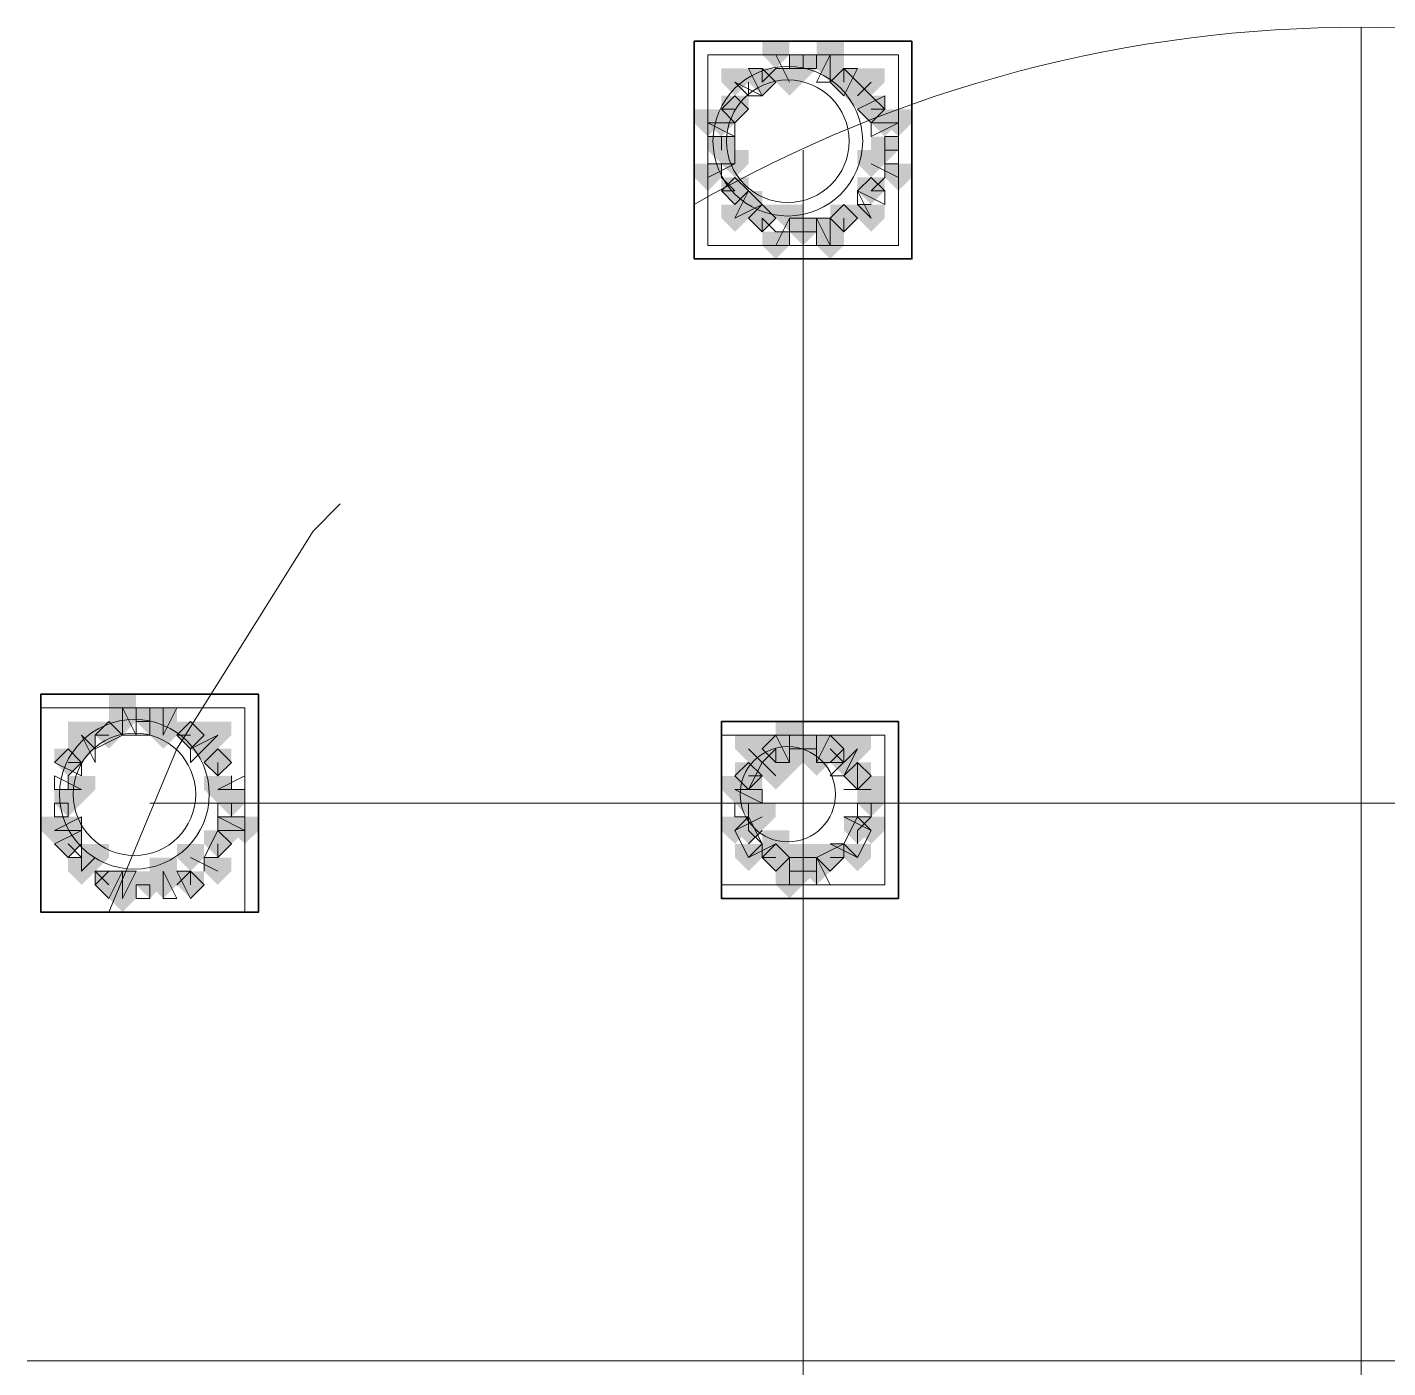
# Model space of a CAD drawing. Header units: millimetres. Extents: x 2315 to 4619, y 1334 to 1897.
# Drawn here: x 3690.04 to 3696.15, y 1541.67 to 1547.68 of the extents above; entities that cross this region are included whole.
import ezdxf

# ---------------------------------------------------------------- set-up
doc = ezdxf.new("R2010")
doc.units = ezdxf.units.MM
for name, color, linetype, true_color in [('PDF_10', 7, 'Continuous', 0x00b85c), ('PDF_AXIS', 7, 'Continuous', 0x00b85c), ('PDF_柱构件', 7, 'Continuous', 0x00b85c), ('PDF_转运站初步方案', 7, 'Continuous', 0x00b85c)]:
    doc.layers.add(name, color=color, linetype=linetype, true_color=true_color)
doc.layers.add('PDF_中心线层', color=1, linetype='Continuous')
doc.layers.add('PDF_粗实线层', color=7, linetype='Continuous')

msp = doc.modelspace()

# ---------------------------------------------------------------- hatches: boundary and pattern name
at = {"layer": 'PDF_10', "transparency": 33554559}
for points in [[(3693.524, 1547.5601), (3693.4629, 1547.5601), (3693.4629, 1547.499), (3693.524, 1547.4379), (3693.5851, 1547.499), (3693.5851, 1547.5601)], [(3693.524, 1547.5601), (3693.4629, 1547.5601), (3693.4629, 1547.499), (3693.524, 1547.4379), (3693.5851, 1547.499), (3693.5851, 1547.5601)], [(3693.3408, 1547.499), (3693.2797, 1547.499), (3693.2797, 1547.4379), (3693.3408, 1547.3768), (3693.4018, 1547.4379), (3693.4018, 1547.499)], [(3693.3408, 1547.499), (3693.2797, 1547.499), (3693.2797, 1547.4379), (3693.3408, 1547.3768), (3693.4018, 1547.4379), (3693.4018, 1547.499)], [(3693.7072, 1547.499), (3693.6462, 1547.499), (3693.6462, 1547.4379), (3693.7072, 1547.3768), (3693.7683, 1547.4379), (3693.7683, 1547.499)], [(3693.7072, 1547.499), (3693.6462, 1547.499), (3693.6462, 1547.4379), (3693.7072, 1547.3768), (3693.7683, 1547.4379), (3693.7683, 1547.499)], [(3693.2186, 1547.3768), (3693.1575, 1547.3768), (3693.1575, 1547.3157), (3693.2186, 1547.2547), (3693.2797, 1547.3157), (3693.2797, 1547.3768)], [(3693.2186, 1547.3768), (3693.1575, 1547.3768), (3693.1575, 1547.3157), (3693.2186, 1547.2547), (3693.2797, 1547.3157), (3693.2797, 1547.3768)], [(3693.8294, 1547.3768), (3693.7683, 1547.3768), (3693.7683, 1547.3157), (3693.8294, 1547.2547), (3693.8905, 1547.3157), (3693.8905, 1547.3768)], [(3693.8294, 1547.3768), (3693.7683, 1547.3768), (3693.7683, 1547.3157), (3693.8294, 1547.2547), (3693.8905, 1547.3157), (3693.8905, 1547.3768)], [(3693.1575, 1547.1936), (3693.0964, 1547.1936), (3693.0964, 1547.1325), (3693.1575, 1547.0714), (3693.2186, 1547.1325), (3693.2186, 1547.1936)], [(3693.1575, 1547.1936), (3693.0964, 1547.1936), (3693.0964, 1547.1325), (3693.1575, 1547.0714), (3693.2186, 1547.1325), (3693.2186, 1547.1936)], [(3693.1575, 1547.1936), (3693.0964, 1547.1936), (3693.0964, 1547.1325), (3693.1575, 1547.0714), (3693.2186, 1547.1325), (3693.2186, 1547.1936)], [(3693.8905, 1547.1936), (3693.8294, 1547.1936), (3693.8294, 1547.1325), (3693.8905, 1547.0714), (3693.9516, 1547.1325), (3693.9516, 1547.1936)], [(3693.8905, 1547.1936), (3693.8294, 1547.1936), (3693.8294, 1547.1325), (3693.8905, 1547.0714), (3693.9516, 1547.1325), (3693.9516, 1547.1936)], [(3693.2186, 1547.0103), (3693.1575, 1547.0103), (3693.1575, 1546.9493), (3693.2186, 1546.8882), (3693.2797, 1546.9493), (3693.2797, 1547.0103)], [(3693.2186, 1547.0103), (3693.1575, 1547.0103), (3693.1575, 1546.9493), (3693.2186, 1546.8882), (3693.2797, 1546.9493), (3693.2797, 1547.0103)], [(3693.8294, 1547.0103), (3693.7683, 1547.0103), (3693.7683, 1546.9493), (3693.8294, 1546.8882), (3693.8905, 1546.9493), (3693.8905, 1547.0103)], [(3693.8294, 1547.0103), (3693.7683, 1547.0103), (3693.7683, 1546.9493), (3693.8294, 1546.8882), (3693.8905, 1546.9493), (3693.8905, 1547.0103)], [(3693.3408, 1546.8882), (3693.2797, 1546.8882), (3693.2797, 1546.8271), (3693.3408, 1546.766), (3693.4018, 1546.8271), (3693.4018, 1546.8882)], [(3693.3408, 1546.8882), (3693.2797, 1546.8882), (3693.2797, 1546.8271), (3693.3408, 1546.766), (3693.4018, 1546.8271), (3693.4018, 1546.8882)], [(3693.7072, 1546.8882), (3693.6462, 1546.8882), (3693.6462, 1546.8271), (3693.7072, 1546.766), (3693.7683, 1546.8271), (3693.7683, 1546.8882)], [(3693.7072, 1546.8882), (3693.6462, 1546.8882), (3693.6462, 1546.8271), (3693.7072, 1546.766), (3693.7683, 1546.8271), (3693.7683, 1546.8882)], [(3693.524, 1546.8271), (3693.4629, 1546.8271), (3693.4629, 1546.766), (3693.524, 1546.7049), (3693.5851, 1546.766), (3693.5851, 1546.8271)], [(3693.524, 1546.8271), (3693.4629, 1546.8271), (3693.4629, 1546.766), (3693.524, 1546.7049), (3693.5851, 1546.766), (3693.5851, 1546.8271)], [(3693.524, 1546.8271), (3693.4629, 1546.8271), (3693.4629, 1546.766), (3693.524, 1546.7049), (3693.5851, 1546.766), (3693.5851, 1546.8271)], [(3690.5921, 1544.6282), (3690.531, 1544.6282), (3690.531, 1544.5671), (3690.5921, 1544.506), (3690.6532, 1544.5671), (3690.6532, 1544.6282)], [(3690.5921, 1544.6282), (3690.531, 1544.6282), (3690.531, 1544.5671), (3690.5921, 1544.506), (3690.6532, 1544.5671), (3690.6532, 1544.6282)], [(3690.4089, 1544.5671), (3690.3478, 1544.5671), (3690.3478, 1544.506), (3690.4089, 1544.4449), (3690.47, 1544.506), (3690.47, 1544.5671)], [(3690.4089, 1544.5671), (3690.3478, 1544.5671), (3690.3478, 1544.506), (3690.4089, 1544.4449), (3690.47, 1544.506), (3690.47, 1544.5671)], [(3690.7754, 1544.5671), (3690.7143, 1544.5671), (3690.7143, 1544.506), (3690.7754, 1544.4449), (3690.8364, 1544.506), (3690.8364, 1544.5671)], [(3690.7754, 1544.5671), (3690.7143, 1544.5671), (3690.7143, 1544.506), (3690.7754, 1544.4449), (3690.8364, 1544.506), (3690.8364, 1544.5671)], [(3690.7754, 1544.5671), (3690.7143, 1544.5671), (3690.7143, 1544.506), (3690.7754, 1544.4449), (3690.8364, 1544.506), (3690.8364, 1544.5671)], [(3693.4018, 1544.506), (3693.3408, 1544.506), (3693.3408, 1544.4449), (3693.4018, 1544.3839), (3693.4629, 1544.4449), (3693.4629, 1544.506)], [(3693.4018, 1544.506), (3693.3408, 1544.506), (3693.3408, 1544.4449), (3693.4018, 1544.3839), (3693.4629, 1544.4449), (3693.4629, 1544.506)], [(3693.524, 1544.506), (3693.4629, 1544.506), (3693.4629, 1544.4449), (3693.524, 1544.3839), (3693.5851, 1544.4449), (3693.5851, 1544.506)], [(3693.524, 1544.506), (3693.4629, 1544.506), (3693.4629, 1544.4449), (3693.524, 1544.3839), (3693.5851, 1544.4449), (3693.5851, 1544.506)], [(3693.6462, 1544.506), (3693.5851, 1544.506), (3693.5851, 1544.4449), (3693.6462, 1544.3839), (3693.7072, 1544.4449), (3693.7072, 1544.506)], [(3693.6462, 1544.506), (3693.5851, 1544.506), (3693.5851, 1544.4449), (3693.6462, 1544.3839), (3693.7072, 1544.4449), (3693.7072, 1544.506)], [(3690.2256, 1544.4449), (3690.1645, 1544.4449), (3690.1645, 1544.3839), (3690.2256, 1544.3228), (3690.2867, 1544.3839), (3690.2867, 1544.4449)], [(3690.2256, 1544.4449), (3690.1645, 1544.4449), (3690.1645, 1544.3839), (3690.2256, 1544.3228), (3690.2867, 1544.3839), (3690.2867, 1544.4449)], [(3690.8975, 1544.4449), (3690.8364, 1544.4449), (3690.8364, 1544.3839), (3690.8975, 1544.3228), (3690.9586, 1544.3839), (3690.9586, 1544.4449)], [(3690.8975, 1544.4449), (3690.8364, 1544.4449), (3690.8364, 1544.3839), (3690.8975, 1544.3228), (3690.9586, 1544.3839), (3690.9586, 1544.4449)], [(3690.8975, 1544.4449), (3690.8364, 1544.4449), (3690.8364, 1544.3839), (3690.8975, 1544.3228), (3690.9586, 1544.3839), (3690.9586, 1544.4449)], [(3693.2797, 1544.3839), (3693.2186, 1544.3839), (3693.2186, 1544.3228), (3693.2797, 1544.2617), (3693.3408, 1544.3228), (3693.3408, 1544.3839)], [(3693.2797, 1544.3839), (3693.2186, 1544.3839), (3693.2186, 1544.3228), (3693.2797, 1544.2617), (3693.3408, 1544.3228), (3693.3408, 1544.3839)], [(3693.7683, 1544.3839), (3693.7072, 1544.3839), (3693.7072, 1544.3228), (3693.7683, 1544.2617), (3693.8294, 1544.3228), (3693.8294, 1544.3839)], [(3693.7683, 1544.3839), (3693.7072, 1544.3839), (3693.7072, 1544.3228), (3693.7683, 1544.2617), (3693.8294, 1544.3228), (3693.8294, 1544.3839)], [(3693.7683, 1544.3839), (3693.7072, 1544.3839), (3693.7072, 1544.3228), (3693.7683, 1544.2617), (3693.8294, 1544.3228), (3693.8294, 1544.3839)], [(3690.2256, 1544.2617), (3690.1645, 1544.2617), (3690.1645, 1544.2006), (3690.2256, 1544.1395), (3690.2867, 1544.2006), (3690.2867, 1544.2617)], [(3690.2256, 1544.2617), (3690.1645, 1544.2617), (3690.1645, 1544.2006), (3690.2256, 1544.1395), (3690.2867, 1544.2006), (3690.2867, 1544.2617)], [(3690.9586, 1544.2617), (3690.8975, 1544.2617), (3690.8975, 1544.2006), (3690.9586, 1544.1395), (3691.0197, 1544.2006), (3691.0197, 1544.2617)], [(3690.9586, 1544.2617), (3690.8975, 1544.2617), (3690.8975, 1544.2006), (3690.9586, 1544.1395), (3691.0197, 1544.2006), (3691.0197, 1544.2617)], [(3693.2797, 1544.2617), (3693.2186, 1544.2617), (3693.2186, 1544.2006), (3693.2797, 1544.1395), (3693.3408, 1544.2006), (3693.3408, 1544.2617)], [(3693.2797, 1544.2617), (3693.2186, 1544.2617), (3693.2186, 1544.2006), (3693.2797, 1544.1395), (3693.3408, 1544.2006), (3693.3408, 1544.2617)], [(3693.8294, 1544.2617), (3693.7683, 1544.2617), (3693.7683, 1544.2006), (3693.8294, 1544.1395), (3693.8905, 1544.2006), (3693.8905, 1544.2617)], [(3693.8294, 1544.2617), (3693.7683, 1544.2617), (3693.7683, 1544.2006), (3693.8294, 1544.1395), (3693.8905, 1544.2006), (3693.8905, 1544.2617)], [(3693.2797, 1544.1395), (3693.2186, 1544.1395), (3693.2186, 1544.0784), (3693.2797, 1544.0174), (3693.3408, 1544.0784), (3693.3408, 1544.1395)], [(3693.2797, 1544.1395), (3693.2186, 1544.1395), (3693.2186, 1544.0784), (3693.2797, 1544.0174), (3693.3408, 1544.0784), (3693.3408, 1544.1395)], [(3693.7683, 1544.1395), (3693.7072, 1544.1395), (3693.7072, 1544.0784), (3693.7683, 1544.0174), (3693.8294, 1544.0784), (3693.8294, 1544.1395)], [(3693.7683, 1544.1395), (3693.7072, 1544.1395), (3693.7072, 1544.0784), (3693.7683, 1544.0174), (3693.8294, 1544.0784), (3693.8294, 1544.1395)], [(3690.2256, 1544.0784), (3690.1645, 1544.0784), (3690.1645, 1544.0174), (3690.2256, 1543.9563), (3690.2867, 1544.0174), (3690.2867, 1544.0784)], [(3690.2256, 1544.0784), (3690.1645, 1544.0784), (3690.1645, 1544.0174), (3690.2256, 1543.9563), (3690.2867, 1544.0174), (3690.2867, 1544.0784)], [(3690.8975, 1544.0784), (3690.8364, 1544.0784), (3690.8364, 1544.0174), (3690.8975, 1543.9563), (3690.9586, 1544.0174), (3690.9586, 1544.0784)], [(3690.8975, 1544.0784), (3690.8364, 1544.0784), (3690.8364, 1544.0174), (3690.8975, 1543.9563), (3690.9586, 1544.0174), (3690.9586, 1544.0784)], [(3693.4018, 1544.0174), (3693.3408, 1544.0174), (3693.3408, 1543.9563), (3693.4018, 1543.8952), (3693.4629, 1543.9563), (3693.4629, 1544.0174)], [(3693.4018, 1544.0174), (3693.3408, 1544.0174), (3693.3408, 1543.9563), (3693.4018, 1543.8952), (3693.4629, 1543.9563), (3693.4629, 1544.0174)], [(3693.4018, 1544.0174), (3693.3408, 1544.0174), (3693.3408, 1543.9563), (3693.4018, 1543.8952), (3693.4629, 1543.9563), (3693.4629, 1544.0174)], [(3693.6462, 1544.0174), (3693.5851, 1544.0174), (3693.5851, 1543.9563), (3693.6462, 1543.8952), (3693.7072, 1543.9563), (3693.7072, 1544.0174)], [(3693.6462, 1544.0174), (3693.5851, 1544.0174), (3693.5851, 1543.9563), (3693.6462, 1543.8952), (3693.7072, 1543.9563), (3693.7072, 1544.0174)], [(3693.524, 1543.9563), (3693.4629, 1543.9563), (3693.4629, 1543.8952), (3693.524, 1543.8341), (3693.5851, 1543.8952), (3693.5851, 1543.9563)], [(3693.524, 1543.9563), (3693.4629, 1543.9563), (3693.4629, 1543.8952), (3693.524, 1543.8341), (3693.5851, 1543.8952), (3693.5851, 1543.9563)], [(3690.4089, 1543.8952), (3690.3478, 1543.8952), (3690.3478, 1543.8341), (3690.4089, 1543.773), (3690.47, 1543.8341), (3690.47, 1543.8952)], [(3690.4089, 1543.8952), (3690.3478, 1543.8952), (3690.3478, 1543.8341), (3690.4089, 1543.773), (3690.47, 1543.8341), (3690.47, 1543.8952)], [(3690.5921, 1543.8952), (3690.531, 1543.8952), (3690.531, 1543.8341), (3690.5921, 1543.773), (3690.6532, 1543.8341), (3690.6532, 1543.8952)], [(3690.5921, 1543.8952), (3690.531, 1543.8952), (3690.531, 1543.8341), (3690.5921, 1543.773), (3690.6532, 1543.8341), (3690.6532, 1543.8952)], [(3690.7754, 1543.8952), (3690.7143, 1543.8952), (3690.7143, 1543.8341), (3690.7754, 1543.773), (3690.8364, 1543.8341), (3690.8364, 1543.8952)], [(3690.7754, 1543.8952), (3690.7143, 1543.8952), (3690.7143, 1543.8341), (3690.7754, 1543.773), (3690.8364, 1543.8341), (3690.8364, 1543.8952)]]:
    msp.add_hatch(color=256, dxfattribs=at).paths.add_polyline_path(points)
at = {"layer": 'PDF_柱构件', "transparency": 33554559}
for points in [[(3693.4018, 1547.6211), (3693.3408, 1547.6211), (3693.3408, 1547.5601), (3693.4018, 1547.499), (3693.4629, 1547.5601), (3693.4629, 1547.6211)], [(3693.6462, 1547.6211), (3693.5851, 1547.6211), (3693.5851, 1547.5601), (3693.6462, 1547.499), (3693.7072, 1547.5601), (3693.7072, 1547.6211)], [(3693.6462, 1547.5601), (3693.5851, 1547.5601), (3693.5851, 1547.499), (3693.6462, 1547.4379), (3693.7072, 1547.499), (3693.7072, 1547.5601)], [(3693.2186, 1547.499), (3693.1575, 1547.499), (3693.1575, 1547.4379), (3693.2186, 1547.3768), (3693.2797, 1547.4379), (3693.2797, 1547.499)], [(3693.4629, 1547.499), (3693.4018, 1547.499), (3693.4018, 1547.4379), (3693.4629, 1547.3768), (3693.524, 1547.4379), (3693.524, 1547.499)], [(3693.8294, 1547.499), (3693.7683, 1547.499), (3693.7683, 1547.4379), (3693.8294, 1547.3768), (3693.8905, 1547.4379), (3693.8905, 1547.499)], [(3693.7683, 1547.4379), (3693.7072, 1547.4379), (3693.7072, 1547.3768), (3693.7683, 1547.3157), (3693.8294, 1547.3768), (3693.8294, 1547.4379)], [(3693.0964, 1547.3157), (3693.0354, 1547.3157), (3693.0354, 1547.2547), (3693.0964, 1547.1936), (3693.1575, 1547.2547), (3693.1575, 1547.3157)], [(3693.1575, 1547.3157), (3693.0964, 1547.3157), (3693.0964, 1547.2547), (3693.1575, 1547.1936), (3693.2186, 1547.2547), (3693.2186, 1547.3157)], [(3693.8905, 1547.3157), (3693.8294, 1547.3157), (3693.8294, 1547.2547), (3693.8905, 1547.1936), (3693.9516, 1547.2547), (3693.9516, 1547.3157)], [(3693.9516, 1547.3157), (3693.8905, 1547.3157), (3693.8905, 1547.2547), (3693.9516, 1547.1936), (3694.0127, 1547.2547), (3694.0127, 1547.3157)], [(3693.2186, 1547.1325), (3693.1575, 1547.1325), (3693.1575, 1547.0714), (3693.2186, 1547.0103), (3693.2797, 1547.0714), (3693.2797, 1547.1325)], [(3693.8294, 1547.1325), (3693.7683, 1547.1325), (3693.7683, 1547.0714), (3693.8294, 1547.0103), (3693.8905, 1547.0714), (3693.8905, 1547.1325)], [(3693.0964, 1547.0714), (3693.0354, 1547.0714), (3693.0354, 1547.0103), (3693.0964, 1546.9493), (3693.1575, 1547.0103), (3693.1575, 1547.0714)], [(3693.9516, 1547.0714), (3693.8905, 1547.0714), (3693.8905, 1547.0103), (3693.9516, 1546.9493), (3694.0127, 1547.0103), (3694.0127, 1547.0714)], [(3693.2797, 1546.9493), (3693.2186, 1546.9493), (3693.2186, 1546.8882), (3693.2797, 1546.8271), (3693.3408, 1546.8882), (3693.3408, 1546.9493)], [(3693.2186, 1546.8882), (3693.1575, 1546.8882), (3693.1575, 1546.8271), (3693.2186, 1546.766), (3693.2797, 1546.8271), (3693.2797, 1546.8882)], [(3693.4629, 1546.8882), (3693.4018, 1546.8882), (3693.4018, 1546.8271), (3693.4629, 1546.766), (3693.524, 1546.8271), (3693.524, 1546.8882)], [(3693.8294, 1546.8882), (3693.7683, 1546.8882), (3693.7683, 1546.8271), (3693.8294, 1546.766), (3693.8905, 1546.8271), (3693.8905, 1546.8882)], [(3693.6462, 1546.8271), (3693.5851, 1546.8271), (3693.5851, 1546.766), (3693.6462, 1546.7049), (3693.7072, 1546.766), (3693.7072, 1546.8271)], [(3693.4018, 1546.766), (3693.3408, 1546.766), (3693.3408, 1546.7049), (3693.4018, 1546.6439), (3693.4629, 1546.7049), (3693.4629, 1546.766)], [(3693.6462, 1546.766), (3693.5851, 1546.766), (3693.5851, 1546.7049), (3693.6462, 1546.6439), (3693.7072, 1546.7049), (3693.7072, 1546.766)], [(3690.47, 1544.6893), (3690.4089, 1544.6893), (3690.4089, 1544.6282), (3690.47, 1544.5671), (3690.531, 1544.6282), (3690.531, 1544.6893)], [(3690.47, 1544.6282), (3690.4089, 1544.6282), (3690.4089, 1544.5671), (3690.47, 1544.506), (3690.531, 1544.5671), (3690.531, 1544.6282)], [(3690.6532, 1544.6282), (3690.5921, 1544.6282), (3690.5921, 1544.5671), (3690.6532, 1544.506), (3690.7143, 1544.5671), (3690.7143, 1544.6282)], [(3690.2867, 1544.5671), (3690.2256, 1544.5671), (3690.2256, 1544.506), (3690.2867, 1544.4449), (3690.3478, 1544.506), (3690.3478, 1544.5671)], [(3690.6532, 1544.5671), (3690.5921, 1544.5671), (3690.5921, 1544.506), (3690.6532, 1544.4449), (3690.7143, 1544.506), (3690.7143, 1544.5671)], [(3690.8975, 1544.5671), (3690.8364, 1544.5671), (3690.8364, 1544.506), (3690.8975, 1544.4449), (3690.9586, 1544.506), (3690.9586, 1544.5671)], [(3693.4629, 1544.5671), (3693.4018, 1544.5671), (3693.4018, 1544.506), (3693.4629, 1544.4449), (3693.524, 1544.506), (3693.524, 1544.5671)], [(3690.2867, 1544.506), (3690.2256, 1544.506), (3690.2256, 1544.4449), (3690.2867, 1544.3839), (3690.3478, 1544.4449), (3690.3478, 1544.506)], [(3690.8364, 1544.506), (3690.7754, 1544.506), (3690.7754, 1544.4449), (3690.8364, 1544.3839), (3690.8975, 1544.4449), (3690.8975, 1544.506)], [(3693.2797, 1544.506), (3693.2186, 1544.506), (3693.2186, 1544.4449), (3693.2797, 1544.3839), (3693.3408, 1544.4449), (3693.3408, 1544.506)], [(3693.4629, 1544.506), (3693.4018, 1544.506), (3693.4018, 1544.4449), (3693.4629, 1544.3839), (3693.524, 1544.4449), (3693.524, 1544.506)], [(3693.5851, 1544.506), (3693.524, 1544.506), (3693.524, 1544.4449), (3693.5851, 1544.3839), (3693.6462, 1544.4449), (3693.6462, 1544.506)], [(3693.7683, 1544.506), (3693.7072, 1544.506), (3693.7072, 1544.4449), (3693.7683, 1544.3839), (3693.8294, 1544.4449), (3693.8294, 1544.506)], [(3693.3408, 1544.4449), (3693.2797, 1544.4449), (3693.2797, 1544.3839), (3693.3408, 1544.3228), (3693.4018, 1544.3839), (3693.4018, 1544.4449)], [(3693.4629, 1544.4449), (3693.4018, 1544.4449), (3693.4018, 1544.3839), (3693.4629, 1544.3228), (3693.524, 1544.3839), (3693.524, 1544.4449)], [(3693.5851, 1544.4449), (3693.524, 1544.4449), (3693.524, 1544.3839), (3693.5851, 1544.3228), (3693.6462, 1544.3839), (3693.6462, 1544.4449)], [(3693.7072, 1544.4449), (3693.6462, 1544.4449), (3693.6462, 1544.3839), (3693.7072, 1544.3228), (3693.7683, 1544.3839), (3693.7683, 1544.4449)], [(3693.4018, 1544.3839), (3693.3408, 1544.3839), (3693.3408, 1544.3228), (3693.4018, 1544.2617), (3693.4629, 1544.3228), (3693.4629, 1544.3839)], [(3690.2867, 1544.3228), (3690.2256, 1544.3228), (3690.2256, 1544.2617), (3690.2867, 1544.2006), (3690.3478, 1544.2617), (3690.3478, 1544.3228)], [(3690.8975, 1544.3228), (3690.8364, 1544.3228), (3690.8364, 1544.2617), (3690.8975, 1544.2006), (3690.9586, 1544.2617), (3690.9586, 1544.3228)], [(3693.2186, 1544.3228), (3693.1575, 1544.3228), (3693.1575, 1544.2617), (3693.2186, 1544.2006), (3693.2797, 1544.2617), (3693.2797, 1544.3228)], [(3693.2797, 1544.3228), (3693.2186, 1544.3228), (3693.2186, 1544.2617), (3693.2797, 1544.2006), (3693.3408, 1544.2617), (3693.3408, 1544.3228)], [(3693.8294, 1544.3228), (3693.7683, 1544.3228), (3693.7683, 1544.2617), (3693.8294, 1544.2006), (3693.8905, 1544.2617), (3693.8905, 1544.3228)], [(3693.3408, 1544.2006), (3693.2797, 1544.2006), (3693.2797, 1544.1395), (3693.3408, 1544.0784), (3693.4018, 1544.1395), (3693.4018, 1544.2006)], [(3690.1645, 1544.1395), (3690.1035, 1544.1395), (3690.1035, 1544.0784), (3690.1645, 1544.0174), (3690.2256, 1544.0784), (3690.2256, 1544.1395)], [(3690.2256, 1544.1395), (3690.1645, 1544.1395), (3690.1645, 1544.0784), (3690.2256, 1544.0174), (3690.2867, 1544.0784), (3690.2867, 1544.1395)], [(3690.9586, 1544.1395), (3690.8975, 1544.1395), (3690.8975, 1544.0784), (3690.9586, 1544.0174), (3691.0197, 1544.0784), (3691.0197, 1544.1395)], [(3691.0197, 1544.1395), (3690.9586, 1544.1395), (3690.9586, 1544.0784), (3691.0197, 1544.0174), (3691.0808, 1544.0784), (3691.0808, 1544.1395)], [(3693.2186, 1544.1395), (3693.1575, 1544.1395), (3693.1575, 1544.0784), (3693.2186, 1544.0174), (3693.2797, 1544.0784), (3693.2797, 1544.1395)], [(3693.8294, 1544.1395), (3693.7683, 1544.1395), (3693.7683, 1544.0784), (3693.8294, 1544.0174), (3693.8905, 1544.0784), (3693.8905, 1544.1395)], [(3693.4018, 1544.0784), (3693.3408, 1544.0784), (3693.3408, 1544.0174), (3693.4018, 1543.9563), (3693.4629, 1544.0174), (3693.4629, 1544.0784)], [(3690.3478, 1544.0174), (3690.2867, 1544.0174), (3690.2867, 1543.9563), (3690.3478, 1543.8952), (3690.4089, 1543.9563), (3690.4089, 1544.0174)], [(3690.7754, 1544.0174), (3690.7143, 1544.0174), (3690.7143, 1543.9563), (3690.7754, 1543.8952), (3690.8364, 1543.9563), (3690.8364, 1544.0174)], [(3693.2797, 1544.0174), (3693.2186, 1544.0174), (3693.2186, 1543.9563), (3693.2797, 1543.8952), (3693.3408, 1543.9563), (3693.3408, 1544.0174)], [(3693.4629, 1544.0174), (3693.4018, 1544.0174), (3693.4018, 1543.9563), (3693.4629, 1543.8952), (3693.524, 1543.9563), (3693.524, 1544.0174)], [(3693.5851, 1544.0174), (3693.524, 1544.0174), (3693.524, 1543.9563), (3693.5851, 1543.8952), (3693.6462, 1543.9563), (3693.6462, 1544.0174)], [(3693.7683, 1544.0174), (3693.7072, 1544.0174), (3693.7072, 1543.9563), (3693.7683, 1543.8952), (3693.8294, 1543.9563), (3693.8294, 1544.0174)], [(3690.2867, 1543.9563), (3690.2256, 1543.9563), (3690.2256, 1543.8952), (3690.2867, 1543.8341), (3690.3478, 1543.8952), (3690.3478, 1543.9563)], [(3690.6532, 1543.9563), (3690.5921, 1543.9563), (3690.5921, 1543.8952), (3690.6532, 1543.8341), (3690.7143, 1543.8952), (3690.7143, 1543.9563)], [(3690.8975, 1543.9563), (3690.8364, 1543.9563), (3690.8364, 1543.8952), (3690.8975, 1543.8341), (3690.9586, 1543.8952), (3690.9586, 1543.9563)], [(3693.4629, 1543.9563), (3693.4018, 1543.9563), (3693.4018, 1543.8952), (3693.4629, 1543.8341), (3693.524, 1543.8952), (3693.524, 1543.9563)], [(3693.5851, 1543.9563), (3693.524, 1543.9563), (3693.524, 1543.8952), (3693.5851, 1543.8341), (3693.6462, 1543.8952), (3693.6462, 1543.9563)], [(3690.47, 1543.8952), (3690.4089, 1543.8952), (3690.4089, 1543.8341), (3690.47, 1543.773), (3690.531, 1543.8341), (3690.531, 1543.8952)], [(3690.6532, 1543.8952), (3690.5921, 1543.8952), (3690.5921, 1543.8341), (3690.6532, 1543.773), (3690.7143, 1543.8341), (3690.7143, 1543.8952)], [(3693.4629, 1543.8952), (3693.4018, 1543.8952), (3693.4018, 1543.8341), (3693.4629, 1543.773), (3693.524, 1543.8341), (3693.524, 1543.8952)], [(3690.47, 1543.8341), (3690.4089, 1543.8341), (3690.4089, 1543.773), (3690.47, 1543.712), (3690.531, 1543.773), (3690.531, 1543.8341)]]:
    msp.add_hatch(color=256, dxfattribs=at).paths.add_polyline_path(points)
at = {"layer": 'PDF_转运站初步方案', "transparency": 33554559}
for points in [[(3693.524, 1547.5601), (3693.4629, 1547.5601), (3693.4629, 1547.499), (3693.524, 1547.4379), (3693.5851, 1547.499), (3693.5851, 1547.5601)], [(3693.524, 1547.5601), (3693.4629, 1547.5601), (3693.4629, 1547.499), (3693.524, 1547.4379), (3693.5851, 1547.499), (3693.5851, 1547.5601)], [(3693.3408, 1547.499), (3693.2797, 1547.499), (3693.2797, 1547.4379), (3693.3408, 1547.3768), (3693.4018, 1547.4379), (3693.4018, 1547.499)], [(3693.3408, 1547.499), (3693.2797, 1547.499), (3693.2797, 1547.4379), (3693.3408, 1547.3768), (3693.4018, 1547.4379), (3693.4018, 1547.499)], [(3693.7072, 1547.499), (3693.6462, 1547.499), (3693.6462, 1547.4379), (3693.7072, 1547.3768), (3693.7683, 1547.4379), (3693.7683, 1547.499)], [(3693.7072, 1547.499), (3693.6462, 1547.499), (3693.6462, 1547.4379), (3693.7072, 1547.3768), (3693.7683, 1547.4379), (3693.7683, 1547.499)], [(3693.2186, 1547.3768), (3693.1575, 1547.3768), (3693.1575, 1547.3157), (3693.2186, 1547.2547), (3693.2797, 1547.3157), (3693.2797, 1547.3768)], [(3693.2186, 1547.3768), (3693.1575, 1547.3768), (3693.1575, 1547.3157), (3693.2186, 1547.2547), (3693.2797, 1547.3157), (3693.2797, 1547.3768)], [(3693.8294, 1547.3768), (3693.7683, 1547.3768), (3693.7683, 1547.3157), (3693.8294, 1547.2547), (3693.8905, 1547.3157), (3693.8905, 1547.3768)], [(3693.8294, 1547.3768), (3693.7683, 1547.3768), (3693.7683, 1547.3157), (3693.8294, 1547.2547), (3693.8905, 1547.3157), (3693.8905, 1547.3768)], [(3693.1575, 1547.1936), (3693.0964, 1547.1936), (3693.0964, 1547.1325), (3693.1575, 1547.0714), (3693.2186, 1547.1325), (3693.2186, 1547.1936)], [(3693.1575, 1547.1936), (3693.0964, 1547.1936), (3693.0964, 1547.1325), (3693.1575, 1547.0714), (3693.2186, 1547.1325), (3693.2186, 1547.1936)], [(3693.8905, 1547.1936), (3693.8294, 1547.1936), (3693.8294, 1547.1325), (3693.8905, 1547.0714), (3693.9516, 1547.1325), (3693.9516, 1547.1936)], [(3693.8905, 1547.1936), (3693.8294, 1547.1936), (3693.8294, 1547.1325), (3693.8905, 1547.0714), (3693.9516, 1547.1325), (3693.9516, 1547.1936)], [(3693.2186, 1547.0103), (3693.1575, 1547.0103), (3693.1575, 1546.9493), (3693.2186, 1546.8882), (3693.2797, 1546.9493), (3693.2797, 1547.0103)], [(3693.2186, 1547.0103), (3693.1575, 1547.0103), (3693.1575, 1546.9493), (3693.2186, 1546.8882), (3693.2797, 1546.9493), (3693.2797, 1547.0103)], [(3693.8294, 1547.0103), (3693.7683, 1547.0103), (3693.7683, 1546.9493), (3693.8294, 1546.8882), (3693.8905, 1546.9493), (3693.8905, 1547.0103)], [(3693.8294, 1547.0103), (3693.7683, 1547.0103), (3693.7683, 1546.9493), (3693.8294, 1546.8882), (3693.8905, 1546.9493), (3693.8905, 1547.0103)], [(3693.3408, 1546.8882), (3693.2797, 1546.8882), (3693.2797, 1546.8271), (3693.3408, 1546.766), (3693.4018, 1546.8271), (3693.4018, 1546.8882)], [(3693.3408, 1546.8882), (3693.2797, 1546.8882), (3693.2797, 1546.8271), (3693.3408, 1546.766), (3693.4018, 1546.8271), (3693.4018, 1546.8882)], [(3693.7072, 1546.8882), (3693.6462, 1546.8882), (3693.6462, 1546.8271), (3693.7072, 1546.766), (3693.7683, 1546.8271), (3693.7683, 1546.8882)], [(3693.7072, 1546.8882), (3693.6462, 1546.8882), (3693.6462, 1546.8271), (3693.7072, 1546.766), (3693.7683, 1546.8271), (3693.7683, 1546.8882)], [(3693.524, 1546.8271), (3693.4629, 1546.8271), (3693.4629, 1546.766), (3693.524, 1546.7049), (3693.5851, 1546.766), (3693.5851, 1546.8271)], [(3693.524, 1546.8271), (3693.4629, 1546.8271), (3693.4629, 1546.766), (3693.524, 1546.7049), (3693.5851, 1546.766), (3693.5851, 1546.8271)], [(3690.5921, 1544.6282), (3690.531, 1544.6282), (3690.531, 1544.5671), (3690.5921, 1544.506), (3690.6532, 1544.5671), (3690.6532, 1544.6282)], [(3690.5921, 1544.6282), (3690.531, 1544.6282), (3690.531, 1544.5671), (3690.5921, 1544.506), (3690.6532, 1544.5671), (3690.6532, 1544.6282)], [(3690.4089, 1544.5671), (3690.3478, 1544.5671), (3690.3478, 1544.506), (3690.4089, 1544.4449), (3690.47, 1544.506), (3690.47, 1544.5671)], [(3690.4089, 1544.5671), (3690.3478, 1544.5671), (3690.3478, 1544.506), (3690.4089, 1544.4449), (3690.47, 1544.506), (3690.47, 1544.5671)], [(3690.7754, 1544.5671), (3690.7143, 1544.5671), (3690.7143, 1544.506), (3690.7754, 1544.4449), (3690.8364, 1544.506), (3690.8364, 1544.5671)], [(3690.7754, 1544.5671), (3690.7143, 1544.5671), (3690.7143, 1544.506), (3690.7754, 1544.4449), (3690.8364, 1544.506), (3690.8364, 1544.5671)], [(3693.4018, 1544.506), (3693.3408, 1544.506), (3693.3408, 1544.4449), (3693.4018, 1544.3839), (3693.4629, 1544.4449), (3693.4629, 1544.506)], [(3693.4018, 1544.506), (3693.3408, 1544.506), (3693.3408, 1544.4449), (3693.4018, 1544.3839), (3693.4629, 1544.4449), (3693.4629, 1544.506)], [(3693.524, 1544.506), (3693.4629, 1544.506), (3693.4629, 1544.4449), (3693.524, 1544.3839), (3693.5851, 1544.4449), (3693.5851, 1544.506)], [(3693.524, 1544.506), (3693.4629, 1544.506), (3693.4629, 1544.4449), (3693.524, 1544.3839), (3693.5851, 1544.4449), (3693.5851, 1544.506)], [(3693.6462, 1544.506), (3693.5851, 1544.506), (3693.5851, 1544.4449), (3693.6462, 1544.3839), (3693.7072, 1544.4449), (3693.7072, 1544.506)], [(3693.6462, 1544.506), (3693.5851, 1544.506), (3693.5851, 1544.4449), (3693.6462, 1544.3839), (3693.7072, 1544.4449), (3693.7072, 1544.506)], [(3690.2256, 1544.4449), (3690.1645, 1544.4449), (3690.1645, 1544.3839), (3690.2256, 1544.3228), (3690.2867, 1544.3839), (3690.2867, 1544.4449)], [(3690.2256, 1544.4449), (3690.1645, 1544.4449), (3690.1645, 1544.3839), (3690.2256, 1544.3228), (3690.2867, 1544.3839), (3690.2867, 1544.4449)], [(3690.8975, 1544.4449), (3690.8364, 1544.4449), (3690.8364, 1544.3839), (3690.8975, 1544.3228), (3690.9586, 1544.3839), (3690.9586, 1544.4449)], [(3690.8975, 1544.4449), (3690.8364, 1544.4449), (3690.8364, 1544.3839), (3690.8975, 1544.3228), (3690.9586, 1544.3839), (3690.9586, 1544.4449)], [(3693.2797, 1544.3839), (3693.2186, 1544.3839), (3693.2186, 1544.3228), (3693.2797, 1544.2617), (3693.3408, 1544.3228), (3693.3408, 1544.3839)], [(3693.2797, 1544.3839), (3693.2186, 1544.3839), (3693.2186, 1544.3228), (3693.2797, 1544.2617), (3693.3408, 1544.3228), (3693.3408, 1544.3839)], [(3693.7683, 1544.3839), (3693.7072, 1544.3839), (3693.7072, 1544.3228), (3693.7683, 1544.2617), (3693.8294, 1544.3228), (3693.8294, 1544.3839)], [(3693.7683, 1544.3839), (3693.7072, 1544.3839), (3693.7072, 1544.3228), (3693.7683, 1544.2617), (3693.8294, 1544.3228), (3693.8294, 1544.3839)], [(3690.2256, 1544.2617), (3690.1645, 1544.2617), (3690.1645, 1544.2006), (3690.2256, 1544.1395), (3690.2867, 1544.2006), (3690.2867, 1544.2617)], [(3690.2256, 1544.2617), (3690.1645, 1544.2617), (3690.1645, 1544.2006), (3690.2256, 1544.1395), (3690.2867, 1544.2006), (3690.2867, 1544.2617)], [(3690.9586, 1544.2617), (3690.8975, 1544.2617), (3690.8975, 1544.2006), (3690.9586, 1544.1395), (3691.0197, 1544.2006), (3691.0197, 1544.2617)], [(3690.9586, 1544.2617), (3690.8975, 1544.2617), (3690.8975, 1544.2006), (3690.9586, 1544.1395), (3691.0197, 1544.2006), (3691.0197, 1544.2617)], [(3693.2797, 1544.2617), (3693.2186, 1544.2617), (3693.2186, 1544.2006), (3693.2797, 1544.1395), (3693.3408, 1544.2006), (3693.3408, 1544.2617)], [(3693.2797, 1544.2617), (3693.2186, 1544.2617), (3693.2186, 1544.2006), (3693.2797, 1544.1395), (3693.3408, 1544.2006), (3693.3408, 1544.2617)], [(3693.8294, 1544.2617), (3693.7683, 1544.2617), (3693.7683, 1544.2006), (3693.8294, 1544.1395), (3693.8905, 1544.2006), (3693.8905, 1544.2617)], [(3693.8294, 1544.2617), (3693.7683, 1544.2617), (3693.7683, 1544.2006), (3693.8294, 1544.1395), (3693.8905, 1544.2006), (3693.8905, 1544.2617)], [(3693.2797, 1544.1395), (3693.2186, 1544.1395), (3693.2186, 1544.0784), (3693.2797, 1544.0174), (3693.3408, 1544.0784), (3693.3408, 1544.1395)], [(3693.2797, 1544.1395), (3693.2186, 1544.1395), (3693.2186, 1544.0784), (3693.2797, 1544.0174), (3693.3408, 1544.0784), (3693.3408, 1544.1395)], [(3693.7683, 1544.1395), (3693.7072, 1544.1395), (3693.7072, 1544.0784), (3693.7683, 1544.0174), (3693.8294, 1544.0784), (3693.8294, 1544.1395)], [(3693.7683, 1544.1395), (3693.7072, 1544.1395), (3693.7072, 1544.0784), (3693.7683, 1544.0174), (3693.8294, 1544.0784), (3693.8294, 1544.1395)], [(3690.2256, 1544.0784), (3690.1645, 1544.0784), (3690.1645, 1544.0174), (3690.2256, 1543.9563), (3690.2867, 1544.0174), (3690.2867, 1544.0784)], [(3690.2256, 1544.0784), (3690.1645, 1544.0784), (3690.1645, 1544.0174), (3690.2256, 1543.9563), (3690.2867, 1544.0174), (3690.2867, 1544.0784)], [(3690.8975, 1544.0784), (3690.8364, 1544.0784), (3690.8364, 1544.0174), (3690.8975, 1543.9563), (3690.9586, 1544.0174), (3690.9586, 1544.0784)], [(3690.8975, 1544.0784), (3690.8364, 1544.0784), (3690.8364, 1544.0174), (3690.8975, 1543.9563), (3690.9586, 1544.0174), (3690.9586, 1544.0784)], [(3693.4018, 1544.0174), (3693.3408, 1544.0174), (3693.3408, 1543.9563), (3693.4018, 1543.8952), (3693.4629, 1543.9563), (3693.4629, 1544.0174)], [(3693.4018, 1544.0174), (3693.3408, 1544.0174), (3693.3408, 1543.9563), (3693.4018, 1543.8952), (3693.4629, 1543.9563), (3693.4629, 1544.0174)], [(3693.6462, 1544.0174), (3693.5851, 1544.0174), (3693.5851, 1543.9563), (3693.6462, 1543.8952), (3693.7072, 1543.9563), (3693.7072, 1544.0174)], [(3693.6462, 1544.0174), (3693.5851, 1544.0174), (3693.5851, 1543.9563), (3693.6462, 1543.8952), (3693.7072, 1543.9563), (3693.7072, 1544.0174)], [(3693.524, 1543.9563), (3693.4629, 1543.9563), (3693.4629, 1543.8952), (3693.524, 1543.8341), (3693.5851, 1543.8952), (3693.5851, 1543.9563)], [(3693.524, 1543.9563), (3693.4629, 1543.9563), (3693.4629, 1543.8952), (3693.524, 1543.8341), (3693.5851, 1543.8952), (3693.5851, 1543.9563)], [(3690.4089, 1543.8952), (3690.3478, 1543.8952), (3690.3478, 1543.8341), (3690.4089, 1543.773), (3690.47, 1543.8341), (3690.47, 1543.8952)], [(3690.4089, 1543.8952), (3690.3478, 1543.8952), (3690.3478, 1543.8341), (3690.4089, 1543.773), (3690.47, 1543.8341), (3690.47, 1543.8952)], [(3690.5921, 1543.8952), (3690.531, 1543.8952), (3690.531, 1543.8341), (3690.5921, 1543.773), (3690.6532, 1543.8341), (3690.6532, 1543.8952)], [(3690.5921, 1543.8952), (3690.531, 1543.8952), (3690.531, 1543.8341), (3690.5921, 1543.773), (3690.6532, 1543.8341), (3690.6532, 1543.8952)], [(3690.7754, 1543.8952), (3690.7143, 1543.8952), (3690.7143, 1543.8341), (3690.7754, 1543.773), (3690.8364, 1543.8341), (3690.8364, 1543.8952)], [(3690.7754, 1543.8952), (3690.7143, 1543.8952), (3690.7143, 1543.8341), (3690.7754, 1543.773), (3690.8364, 1543.8341), (3690.8364, 1543.8952)]]:
    msp.add_hatch(color=256, dxfattribs=at).paths.add_polyline_path(points)

# ---------------------------------------------------------------- linework, layer by layer
at = {"layer": 'PDF_10', "lineweight": 18}
for points in [[(3693.524, 1547.499), (3693.524, 1547.5601)], [(3693.4018, 1547.499), (3693.3408, 1547.4379), (3693.3408, 1547.499)], [(3693.5851, 1547.499), (3693.4629, 1547.499)], [(3693.7683, 1547.4379), (3693.7072, 1547.499), (3693.7072, 1547.4379)], [(3693.2186, 1547.3768), (3693.1575, 1547.3157), (3693.2186, 1547.3157)], [(3693.8294, 1547.3157), (3693.8905, 1547.3157), (3693.8294, 1547.3768)], [(3693.1575, 1547.1936), (3693.1575, 1547.1325)], [(3693.9516, 1547.1325), (3693.8905, 1547.1325), (3693.8905, 1547.1936)], [(3693.1575, 1547.0103), (3693.2186, 1546.9493), (3693.1575, 1546.9493)], [(3693.8905, 1546.9493), (3693.8294, 1546.9493), (3693.8905, 1547.0103)], [(3693.3408, 1546.766), (3693.3408, 1546.8271), (3693.4018, 1546.766)], [(3693.7072, 1546.8271), (3693.7072, 1546.766), (3693.7683, 1546.8271)], [(3693.4629, 1546.766), (3693.5851, 1546.766)], [(3690.531, 1544.5671), (3690.5921, 1544.5671), (3690.5921, 1544.506)], [(3690.3478, 1544.506), (3690.4089, 1544.506), (3690.3478, 1544.506)], [(3690.7143, 1544.506), (3690.7754, 1544.506)], [(3693.524, 1544.4449), (3693.524, 1544.506)], [(3693.2797, 1544.2617), (3693.3408, 1544.3839), (3693.4018, 1544.4449), (3693.4018, 1544.3839)], [(3693.4629, 1544.4449), (3693.5851, 1544.4449)], [(3693.6462, 1544.4449), (3693.7072, 1544.3839)], [(3693.6462, 1544.3839), (3693.7072, 1544.4449)], [(3690.2256, 1544.3228), (3690.2867, 1544.3839), (3690.2256, 1544.3839)], [(3690.8975, 1544.3839), (3690.8975, 1544.3228)], [(3693.7683, 1544.3839), (3693.7683, 1544.2617)], [(3693.3408, 1544.3228), (3693.2797, 1544.3228)], [(3690.2256, 1544.1395), (3690.2256, 1544.2006), (3690.1645, 1544.2006)], [(3690.8975, 1544.2006), (3690.9586, 1544.2006), (3690.9586, 1544.1395)], [(3693.2797, 1544.1395), (3693.2797, 1544.2006), (3693.2186, 1544.2006)], [(3693.7683, 1544.2006), (3693.8294, 1544.2006), (3693.8294, 1544.1395)], [(3693.3408, 1544.0174), (3693.2797, 1544.0784)], [(3693.3408, 1544.0784), (3693.2797, 1544.0174)], [(3693.7683, 1544.0174), (3693.7683, 1544.0784), (3693.7683, 1544.0174)], [(3690.2867, 1543.9563), (3690.2256, 1544.0174)], [(3690.2867, 1544.0174), (3690.2256, 1543.9563)], [(3690.8975, 1543.9563), (3690.8975, 1544.0174), (3690.8975, 1543.9563)], [(3693.4018, 1543.9563), (3693.3408, 1543.9563)], [(3693.524, 1543.9563), (3693.524, 1543.8952)], [(3693.7072, 1543.9563), (3693.6462, 1543.9563), (3693.7072, 1543.9563)], [(3690.4089, 1543.8341), (3690.3478, 1543.8952)], [(3690.4089, 1543.8952), (3690.3478, 1543.8341)], [(3690.7754, 1543.8341), (3690.7754, 1543.8952), (3690.7143, 1543.8341)], [(3693.5851, 1543.8952), (3693.4629, 1543.8952)], [(3690.5921, 1543.773), (3690.5921, 1543.8341), (3690.531, 1543.8341)]]:
    msp.add_lwpolyline(points, dxfattribs=at)
at = {"layer": 'PDF_AXIS', "lineweight": 18}
for points in [[(3693.9516, 1547.5601), (3693.9516, 1546.7049), (3693.0964, 1546.7049), (3693.0964, 1547.5601)], [(3690.1035, 1544.6282), (3690.1035, 1543.712), (3691.0197, 1543.712), (3691.0197, 1544.6282)], [(3693.1575, 1544.506), (3693.1575, 1543.8341), (3693.8905, 1543.8341), (3693.8905, 1544.506)]]:
    msp.add_lwpolyline(points, close=True, dxfattribs=at)
at = {"layer": 'PDF_中心线层', "color": 112, "lineweight": 18, "true_color": 0x00b85c}
msp.add_lwpolyline([(3696.0283, 1535.7103), (3696.0283, 1547.6822)], close=True, dxfattribs=at)
for points in [[(3693.524, 1547.1325), (3693.524, 1536.2601)], [(3691.4472, 1545.5444), (3691.3251, 1545.4222), (3690.7143, 1544.4449), (3690.4089, 1543.712)], [(3690.5921, 1544.2006), (3701.4646, 1544.2006)], [(3702.0143, 1541.6963), (3690.0424, 1541.6963), (3702.0143, 1541.6963)]]:
    msp.add_lwpolyline(points, dxfattribs=at)
msp.add_arc((3696.0204, 1541.6905), 5.9938, 0.05486, 119.86945, dxfattribs=at)
at = {"layer": 'PDF_柱构件', "lineweight": 18}
for points in [[(3693.4018, 1547.5601), (3693.4629, 1547.4379)], [(3693.5851, 1547.499), (3693.4629, 1547.499), (3693.4629, 1547.5601), (3693.5851, 1547.5601)], [(3693.6462, 1547.5601), (3693.6462, 1547.4379), (3693.5851, 1547.4379)], [(3693.4018, 1547.4379), (3693.3408, 1547.3768), (3693.2797, 1547.499), (3693.3408, 1547.499)], [(3693.7072, 1547.3768), (3693.6462, 1547.4379), (3693.7072, 1547.499), (3693.7683, 1547.499)], [(3693.2186, 1547.4379), (3693.3408, 1547.3768), (3693.2797, 1547.3768)], [(3693.8294, 1547.4379), (3693.7683, 1547.3768)], [(3693.2797, 1547.3157), (3693.2186, 1547.2547), (3693.1575, 1547.3157), (3693.2186, 1547.3768)], [(3693.8294, 1547.2547), (3693.7683, 1547.3157), (3693.8905, 1547.3768), (3693.8905, 1547.3157)], [(3693.0964, 1547.2547), (3693.2186, 1547.2547), (3693.2186, 1547.1936)], [(3693.9516, 1547.2547), (3693.8294, 1547.1936), (3693.8294, 1547.2547)], [(3693.2186, 1547.1936), (3693.2186, 1547.0714), (3693.0964, 1547.0714), (3693.0964, 1547.1936)], [(3693.8905, 1547.0714), (3693.8905, 1547.1936), (3693.9516, 1547.1936), (3693.9516, 1547.0714)], [(3693.0964, 1547.0103), (3693.2186, 1547.0714)], [(3693.9516, 1547.0103), (3693.8294, 1547.0714)], [(3693.2186, 1547.0103), (3693.2797, 1546.9493), (3693.2186, 1546.8882), (3693.1575, 1546.9493)], [(3693.7683, 1546.9493), (3693.8294, 1547.0103), (3693.8905, 1546.9493), (3693.8905, 1546.8882)], [(3693.2186, 1546.8271), (3693.2797, 1546.9493), (3693.3408, 1546.8882)], [(3693.8294, 1546.8271), (3693.7683, 1546.8882), (3693.7683, 1546.9493)], [(3693.3408, 1546.8882), (3693.4018, 1546.8271), (3693.3408, 1546.766), (3693.2797, 1546.8271)], [(3693.6462, 1546.8271), (3693.7072, 1546.8882), (3693.7683, 1546.8271), (3693.7072, 1546.766)], [(3693.4018, 1546.7049), (3693.4629, 1546.8271)], [(3693.4629, 1546.8271), (3693.5851, 1546.8271), (3693.5851, 1546.7049), (3693.4629, 1546.7049)], [(3693.6462, 1546.7049), (3693.5851, 1546.8271), (3693.6462, 1546.8271)], [(3690.47, 1544.6282), (3690.47, 1544.506), (3690.531, 1544.506)], [(3690.531, 1544.506), (3690.5921, 1544.506), (3690.5921, 1544.6282), (3690.531, 1544.6282)], [(3690.6532, 1544.6282), (3690.6532, 1544.506), (3690.7143, 1544.6282)], [(3690.3478, 1544.4449), (3690.47, 1544.506), (3690.4089, 1544.5671), (3690.3478, 1544.506)], [(3690.7143, 1544.506), (3690.7754, 1544.4449), (3690.8364, 1544.506), (3690.7754, 1544.5671)], [(3690.2867, 1544.506), (3690.3478, 1544.3839), (3690.3478, 1544.4449)], [(3690.8975, 1544.506), (3690.7754, 1544.4449), (3690.7754, 1544.3839)], [(3693.4018, 1544.3839), (3693.4629, 1544.3839), (3693.4018, 1544.506), (3693.3408, 1544.4449)], [(3693.4629, 1544.506), (3693.4629, 1544.3839)], [(3693.4629, 1544.4449), (3693.5851, 1544.4449), (3693.5851, 1544.506), (3693.4629, 1544.506)], [(3693.5851, 1544.506), (3693.5851, 1544.3839), (3693.6462, 1544.506)], [(3693.5851, 1544.3839), (3693.7072, 1544.3839), (3693.7072, 1544.4449), (3693.6462, 1544.506)], [(3690.2867, 1544.3228), (3690.2867, 1544.3839), (3690.2256, 1544.4449), (3690.1645, 1544.3839)], [(3690.8364, 1544.3839), (3690.8975, 1544.3228), (3690.9586, 1544.3839), (3690.8975, 1544.4449)], [(3693.2797, 1544.4449), (3693.4018, 1544.3228)], [(3693.7683, 1544.4449), (3693.6462, 1544.3228), (3693.7072, 1544.3228)], [(3693.2797, 1544.2617), (3693.3408, 1544.3228), (3693.2797, 1544.3839), (3693.2186, 1544.3228)], [(3693.7072, 1544.3228), (3693.7683, 1544.2617), (3693.8294, 1544.3228), (3693.7683, 1544.3839)], [(3690.1645, 1544.2617), (3690.2867, 1544.2617), (3690.1645, 1544.3228)], [(3691.0197, 1544.3228), (3690.8975, 1544.2617), (3691.0197, 1544.2617)], [(3693.2186, 1544.2617), (3693.3408, 1544.2006), (3693.3408, 1544.2617)], [(3693.8294, 1544.2617), (3693.7072, 1544.2617), (3693.7683, 1544.2617)], [(3690.2256, 1544.1395), (3690.2256, 1544.2006), (3690.1645, 1544.2006), (3690.1645, 1544.1395)], [(3690.8975, 1544.2006), (3690.8975, 1544.1395), (3691.0197, 1544.1395), (3691.0197, 1544.2006)], [(3693.2797, 1544.1395), (3693.2797, 1544.2006), (3693.2186, 1544.2006), (3693.2186, 1544.1395)], [(3693.7683, 1544.2006), (3693.7683, 1544.1395), (3693.8294, 1544.1395), (3693.8294, 1544.2006)], [(3690.1645, 1544.0784), (3690.2867, 1544.0784), (3690.2867, 1544.1395)], [(3691.0197, 1544.0784), (3690.8975, 1544.1395), (3690.8975, 1544.0784)], [(3693.2186, 1544.0784), (3693.3408, 1544.1395)], [(3693.3408, 1544.0174), (3693.2797, 1544.1395), (3693.2186, 1544.0784), (3693.2797, 1543.9563)], [(3693.8294, 1544.0784), (3693.7683, 1544.1395), (3693.7072, 1544.1395)], [(3693.7683, 1544.1395), (3693.7072, 1544.0174), (3693.7683, 1543.9563), (3693.8294, 1544.0784)], [(3690.2867, 1543.9563), (3690.2867, 1544.0784), (3690.1645, 1544.0174), (3690.2256, 1543.9563)], [(3690.8975, 1544.0784), (3690.8364, 1543.9563), (3690.8975, 1543.9563), (3690.9586, 1544.0174)], [(3693.2797, 1543.9563), (3693.4018, 1544.0174)], [(3693.4629, 1543.9563), (3693.4018, 1544.0174), (3693.3408, 1543.9563), (3693.4018, 1543.8952)], [(3693.7072, 1544.0174), (3693.5851, 1543.9563), (3693.6462, 1543.8952), (3693.7072, 1543.9563)], [(3693.7683, 1543.9563), (3693.7072, 1544.0174), (3693.6462, 1544.0174)], [(3690.2867, 1543.8952), (3690.3478, 1543.9563)], [(3690.8975, 1543.8952), (3690.7754, 1543.9563)], [(3693.4629, 1543.8341), (3693.4629, 1543.9563)], [(3693.5851, 1543.9563), (3693.4629, 1543.9563), (3693.4629, 1543.8952), (3693.5851, 1543.8952)], [(3693.6462, 1543.8341), (3693.5851, 1543.9563), (3693.5851, 1543.8341)], [(3690.47, 1543.8952), (3690.3478, 1543.8952), (3690.3478, 1543.8341), (3690.4089, 1543.773)], [(3690.47, 1543.773), (3690.531, 1543.8952), (3690.47, 1543.8952)], [(3690.7143, 1543.773), (3690.6532, 1543.8952), (3690.6532, 1543.773)], [(3690.7754, 1543.8952), (3690.7143, 1543.8952), (3690.7754, 1543.773), (3690.8364, 1543.8341)], [(3690.5921, 1543.8341), (3690.531, 1543.8341), (3690.531, 1543.773), (3690.5921, 1543.773)]]:
    msp.add_lwpolyline(points, close=True, dxfattribs=at)
for points in [[(3693.4629, 1547.499), (3693.4018, 1547.499)], [(3693.2797, 1547.4379), (3693.2797, 1547.3768)], [(3693.8294, 1547.3768), (3693.7683, 1547.4379)], [(3693.1575, 1547.0714), (3693.1575, 1547.0103)], [(3693.8905, 1547.0103), (3693.8905, 1547.0714)], [(3693.7683, 1546.8882), (3693.8294, 1546.8882)], [(3693.4018, 1546.766), (3693.4629, 1546.766)], [(3690.2256, 1544.2617), (3690.2256, 1544.3228)], [(3690.9586, 1544.3228), (3690.9586, 1544.2617)], [(3693.7683, 1544.2617), (3693.8294, 1544.2617)], [(3693.2797, 1544.0784), (3693.2797, 1544.1395)], [(3693.8294, 1544.1395), (3693.7683, 1544.0784)], [(3693.3408, 1543.9563), (3693.3408, 1544.0174)], [(3693.7072, 1544.0174), (3693.7072, 1543.9563)], [(3690.2867, 1543.8952), (3690.2867, 1543.9563)], [(3690.8364, 1543.9563), (3690.8364, 1543.8952)]]:
    msp.add_lwpolyline(points, dxfattribs=at)
at = {"layer": 'PDF_粗实线层', "color": 112, "lineweight": 35, "true_color": 0x00b85c}
for points in [[(3694.0127, 1547.6211), (3694.0127, 1546.6439), (3693.0354, 1546.6439), (3693.0354, 1547.6211)], [(3690.1035, 1544.6893), (3690.1035, 1543.712), (3691.0808, 1543.712), (3691.0808, 1544.6893)], [(3693.1575, 1544.5671), (3693.9516, 1544.5671), (3693.9516, 1543.773), (3693.1575, 1543.773)]]:
    msp.add_lwpolyline(points, close=True, dxfattribs=at)
at = {"layer": 'PDF_转运站初步方案', "lineweight": 18}
for centre, radius in [((3693.4557, 1547.1726), 0.3359), ((3693.4557, 1547.1726), 0.2749), ((3690.5236, 1544.2406), 0.3359), ((3690.5236, 1544.2406), 0.2749), ((3693.4557, 1544.2406), 0.2138), ((3693.4557, 1544.2406), 0.2138)]:
    msp.add_circle(centre, radius, dxfattribs=at)

doc.saveas('drawing.dxf')
